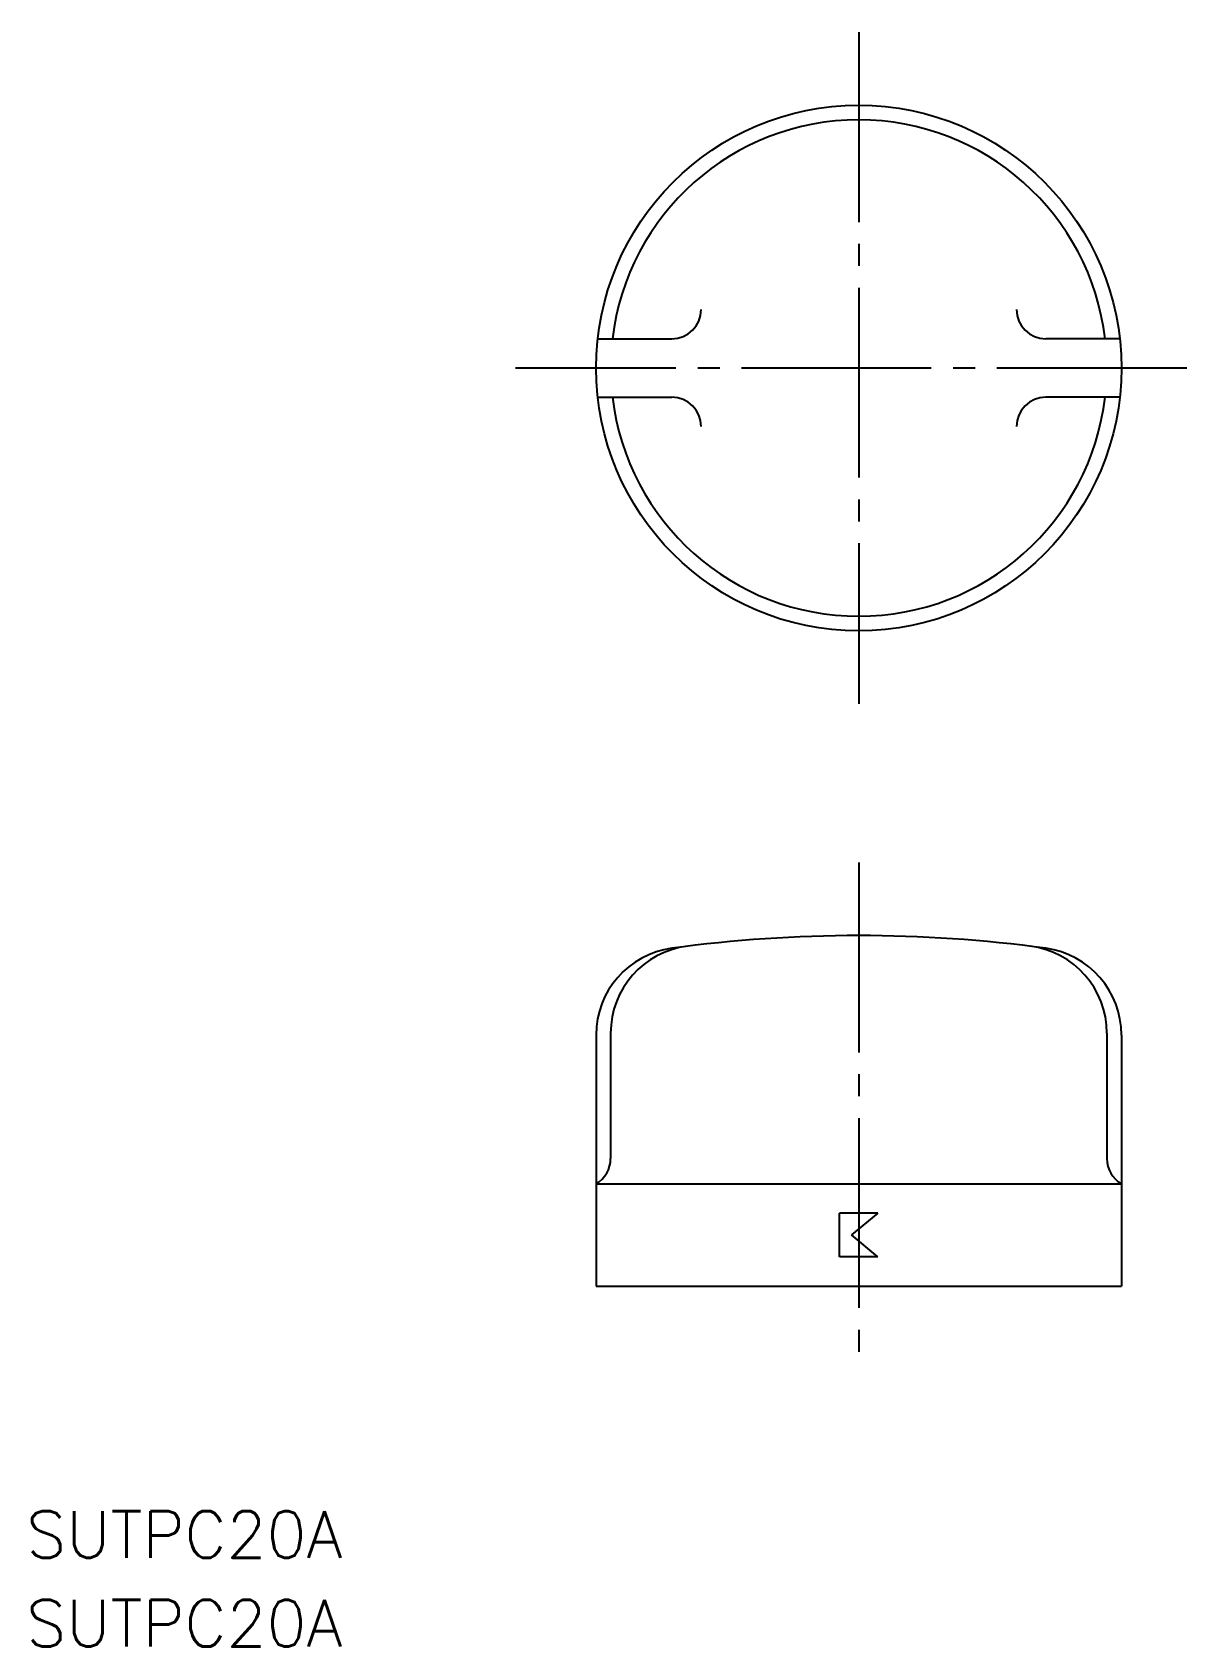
# Model space of a CAD drawing. Extents: x 47 to 126, y 151 to 261.
import ezdxf

# ---------------------------------------------------------------- set-up
doc = ezdxf.new("R2010")
doc.units = 0
doc.linetypes.add('CENTER', pattern=[17.5, 13, -1.5, 1.5, -1.5])
doc.layers.get('0').update_dxf_attribs({"linetype": 'CONTINUOUS'})
doc.layers.add('CENTER', color=1, linetype='CENTER')
doc.styles.get("Standard").update_dxf_attribs({"font": 'txt.shx', "bigfont": '@extfont2.shx'})

msp = doc.modelspace()

# ---------------------------------------------------------------- linework, layer by layer
at = {"color": 7, "linetype": 'CONTINUOUS'}
for p, q in [((85.88, 240.46), (90.96, 240.46)), ((121.66, 240.46), (116.58, 240.46)), ((85.88, 236.46), (90.96, 236.46)), ((121.66, 236.46), (116.58, 236.46)), ((85.77, 192.78), (85.77, 175.59)), ((86.77, 192.91), (86.77, 184.32)), ((120.77, 192.91), (120.77, 184.32)), ((121.77, 192.78), (121.77, 175.59)), ((85.77, 182.59), (121.77, 182.59)), ((105.07, 180.59), (102.46, 180.59)), ((102.46, 177.59), (102.46, 180.59)), ((105.07, 180.59), (103.28, 179.09)), ((105.07, 177.59), (103.28, 179.09)), ((105.07, 177.59), (102.46, 177.59)), ((85.77, 175.59), (121.77, 175.59))]:
    msp.add_line(p, q, dxfattribs=at)
msp.add_circle((103.77, 238.46), 18, dxfattribs=at)
for centre, radius, start, end in [((103.77, 238.46), 17, 6.7563, 173.2436), ((90.96, 242.46), 2, 270, 0), ((116.58, 242.46), 2, 180, 270), ((103.77, 238.46), 17, 186.7564, 353.2437), ((90.96, 234.46), 2, 0, 90), ((116.58, 234.46), 2, 90, 180), ((103.77, 104.59), 95, 82.2511, 97.7489), ((91.77, 192.78), 6, 97.7489, 180), ((92.77, 192.91), 6, 97.0997, 180), ((114.77, 192.91), 6, 360, 82.9004), ((115.77, 192.78), 6, 0, 82.2511), ((84.77, 184.32), 2, 300, 360), ((122.77, 184.32), 2, 180, 240)]:
    msp.add_arc(centre, radius, start, end, dxfattribs=at)
at = {"layer": 'CENTER', "color": 1, "linetype": 'CENTER'}
for p, q in [((103.77, 261.46), (103.77, 215.46)), ((126.24, 238.46), (80.24, 238.46)), ((103.77, 204.59), (103.77, 170.59))]:
    msp.add_line(p, q, dxfattribs=at)

# ---------------------------------------------------------------- texts
at = {"color": 7, "linetype": 'CONTINUOUS'}
for p in [(46.73, 156.98), (46.73, 150.89)]:
    msp.add_text('SUTPC20A', height=3.2, dxfattribs=at).set_placement(p)

doc.saveas('drawing.dxf')
